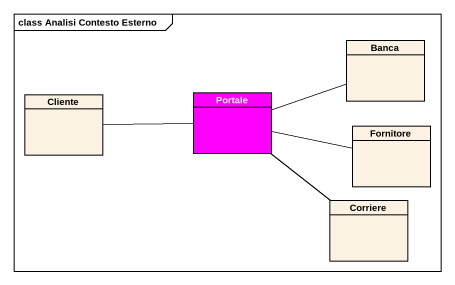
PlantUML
@startuml
mainframe class Analisi Contesto Esterno
hide circle
hide empty members
class Banca
class Cliente
class Portale #FF00FF
class Fornitore
class Corriere
Portale -right- Banca
Portale -left- Cliente
Portale -right- Fornitore
Corriere -up- Portale
@enduml
